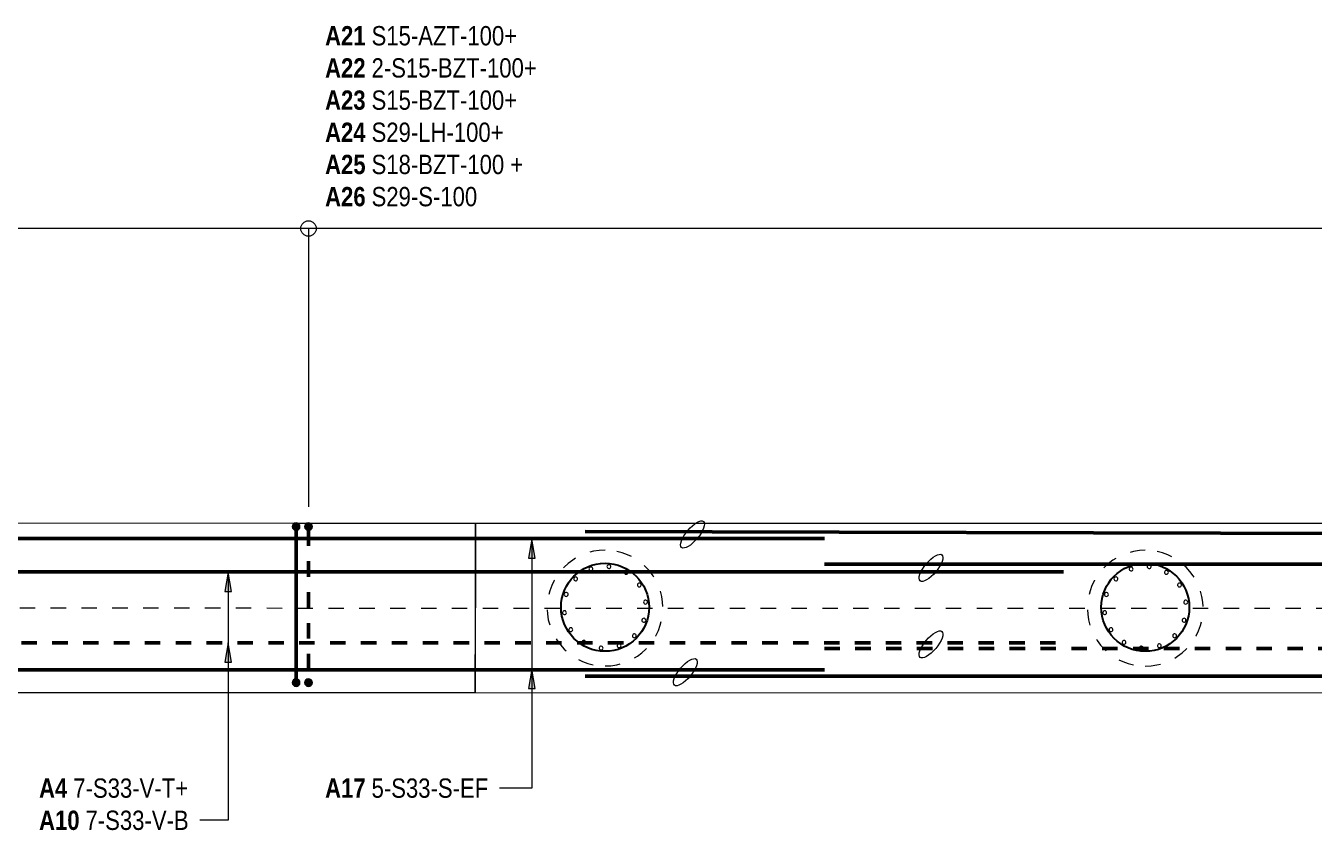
# Model space of a CAD drawing. Header units: metres. Extents: x -1691 to -1596, y 2 to 594.
# Drawn here: x -1668.83 to -1660.48, y 587.73 to 592.93 of the extents above; entities that cross this region are included whole.
import ezdxf

# ---------------------------------------------------------------- set-up
doc = ezdxf.new("R2010")
doc.units = ezdxf.units.M
doc.linetypes.add('JacobsDash', pattern=[0.0045, 0.003, -0.0015])
doc.linetypes.add('JacobsGridLine', pattern=[0.0145, 0.01, -0.001, 0.0025, -0.001])
for name, color, linetype, lineweight in [('BRIDGE-ABUTMENT-CONC', 7, 'Continuous', 50), ('D-BDGE', 7, 'Continuous', 13), ('D-BDGE-FNDN-LINES-18-HID', 7, 'JacobsDash', 18), ('D-BDGE-LINE', 7, 'Continuous', 9), ('D-ENHA-GEN-LINE', 7, 'Continuous', 9), ('D-ENHA-GEN-LINE-GRIDS', 7, 'Continuous', 9), ('D-ENHA-TEXT', 7, 'Continuous', 9)]:
    doc.layers.add(name, color=color, linetype=linetype, lineweight=lineweight)
doc.styles.add('Arial Narrow', font='ARIALN.TTF', dxfattribs={"height": 0.125})
doc.styles.add('Arial Narrow_B', font='ARIALNB.TTF', dxfattribs={"height": 0.125})

# ---------------------------------------------------------------- blocks, each defined once
blk = doc.blocks.new('01_SFO_FRP_Pile_CastInPlace_CS - CAST-IN-PLACE PILE - 0750-V1-DRG-1076- ABUTMENT B REINFORCEMENT PLAN')
at = {"layer": 'D-BDGE-FNDN-LINES-18-HID', "color": 252, "true_color": 0x888888}
for start, end in [(90, 270), (270, 90)]:
    blk.add_arc((0, 0), 0.375, start, end, dxfattribs=at)
blk = doc.blocks.new('CS_DET_Reinf_Bar Marking - Scale 10-6090033-DRG-1076- ABUTMENT B REINFORCEMENT PLAN')
at = {"layer": 'D-BDGE-LINE'}
for start, end in [(0, 180), (180, 0)]:
    blk.add_arc((0, 0), 0.0125, start, end, dxfattribs=at)
blk = doc.blocks.new('CS_DET_Rebar Combined - Multiple Bar-5956641-DRG-1076- ABUTMENT B REINFORCEMENT PLAN')
at = {"layer": 'D-BDGE-LINE'}
for points in [[(-0.025, 0), (-0.0241, -0.0065), (-0.0217, -0.0125), (-0.0177, -0.0177), (-0.0125, -0.0217), (-0.0065, -0.0241), (0, -0.025), (0.0065, -0.0241), (0.0125, -0.0217), (0.0177, -0.0177), (0.0217, -0.0125), (0.0241, -0.0065), (0.025, 0), (0.0241, 0.0065), (0.0217, 0.0125), (0.0177, 0.0177), (0.0125, 0.0217), (0.0065, 0.0241), (0, 0.025), (-0.0065, 0.0241), (-0.0125, 0.0217), (-0.0177, 0.0177), (-0.0217, 0.0125), (-0.0241, 0.0065)], [(0.985, 0), (0.9859, -0.0065), (0.9883, -0.0125), (0.9923, -0.0177), (0.9975, -0.0217), (1.0035, -0.0241), (1.01, -0.025), (1.0165, -0.0241), (1.0225, -0.0217), (1.0277, -0.0177), (1.0317, -0.0125), (1.0341, -0.0065), (1.035, 0), (1.0341, 0.0065), (1.0317, 0.0125), (1.0277, 0.0177), (1.0225, 0.0217), (1.0165, 0.0241), (1.01, 0.025), (1.0035, 0.0241), (0.9975, 0.0217), (0.9923, 0.0177), (0.9883, 0.0125), (0.9859, 0.0065)]]:
    blk.add_hatch(color=256, dxfattribs=at).paths.add_polyline_path(points)
at = {"layer": 'D-BDGE-LINE', "lineweight": 50}
blk.add_line((0.025, 0), (0.985, 0), dxfattribs=at)
at = {"layer": 'D-BDGE-LINE'}
for centre, start, end in [((0, 0), 360, 180), ((0, 0), 180, 360), ((1.01, 0), 360, 180), ((1.01, 0), 180, 360)]:
    blk.add_arc(centre, 0.025, start, end, dxfattribs=at)
blk = doc.blocks.new('CS_DET_Rebar Combined - Multiple Bar-5956686-DRG-1076- ABUTMENT B REINFORCEMENT PLAN')
at = {"layer": 'D-BDGE-LINE'}
for points in [[(-0.025, 0), (-0.0241, -0.0065), (-0.0217, -0.0125), (-0.0177, -0.0177), (-0.0125, -0.0217), (-0.0065, -0.0241), (0, -0.025), (0.0065, -0.0241), (0.0125, -0.0217), (0.0177, -0.0177), (0.0217, -0.0125), (0.0241, -0.0065), (0.025, 0), (0.0241, 0.0065), (0.0217, 0.0125), (0.0177, 0.0177), (0.0125, 0.0217), (0.0065, 0.0241), (0, 0.025), (-0.0065, 0.0241), (-0.0125, 0.0217), (-0.0177, 0.0177), (-0.0217, 0.0125), (-0.0241, 0.0065)], [(0.985, 0), (0.9859, -0.0065), (0.9883, -0.0125), (0.9923, -0.0177), (0.9975, -0.0217), (1.0035, -0.0241), (1.01, -0.025), (1.0165, -0.0241), (1.0225, -0.0217), (1.0277, -0.0177), (1.0317, -0.0125), (1.0341, -0.0065), (1.035, 0), (1.0341, 0.0065), (1.0317, 0.0125), (1.0277, 0.0177), (1.0225, 0.0217), (1.0165, 0.0241), (1.01, 0.025), (1.0035, 0.0241), (0.9975, 0.0217), (0.9923, 0.0177), (0.9883, 0.0125), (0.9859, 0.0065)]]:
    blk.add_hatch(color=256, dxfattribs=at).paths.add_polyline_path(points)
at = {"layer": 'D-BDGE-LINE', "linetype": 'JacobsDash', "lineweight": 50}
blk.add_line((0.985, 0), (0.025, 0), dxfattribs=at)
at = {"layer": 'D-BDGE-LINE'}
for centre, start, end in [((0, 0), 360, 180), ((0, 0), 180, 360), ((1.01, 0), 360, 180), ((1.01, 0), 180, 360)]:
    blk.add_arc(centre, 0.025, start, end, dxfattribs=at)
blk = doc.blocks.new('T2DExtentArrowReinf_v1 - Extent-6552428-DRG-1076- ABUTMENT B REINFORCEMENT PLAN')
at = {"layer": 'D-BDGE-LINE'}
for p, q in [((9.031, 0), (9.031, 1.8026)), ((0, -0.01), (0, 0.0818)), ((0.125, 0), (12.3663, 0)), ((12.4913, 0.0763), (12.4913, 0))]:
    blk.add_line(p, q, dxfattribs=at)
blk = doc.blocks.new('CS_DET_Rebar Combined - Multiple Bar-6438817-DRG-1076- ABUTMENT B REINFORCEMENT PLAN')
at = {"layer": 'D-BDGE-LINE'}
blk.add_hatch(color=256, dxfattribs=at).paths.add_polyline_path([(0, 0.025), (-0.0065, 0.0241), (-0.0125, 0.0217), (-0.0177, 0.0177), (-0.0217, 0.0125), (-0.0241, 0.0065), (-0.025, 0), (-0.0241, -0.0065), (-0.0217, -0.0125), (-0.0177, -0.0177), (-0.0125, -0.0217), (-0.0065, -0.0241), (0, -0.025), (0.0065, -0.0241), (0.0125, -0.0217), (0.0177, -0.0177), (0.0217, -0.0125), (0.0241, -0.0065), (0.025, 0), (0.0241, 0.0065), (0.0217, 0.0125), (0.0177, 0.0177), (0.0125, 0.0217), (0.0065, 0.0241)])
at = {"layer": 'D-BDGE-LINE', "linetype": 'JacobsDash', "lineweight": 50}
blk.add_line((5.6378, 0), (0.025, 0), dxfattribs=at)
at = {"layer": 'D-BDGE-LINE'}
for start, end in [(360, 180), (180, 360)]:
    blk.add_arc((0, 0), 0.025, start, end, dxfattribs=at)

msp = doc.modelspace()

# ---------------------------------------------------------------- hatches: boundary and pattern name
at = {"layer": 'D-ENHA-TEXT'}
for points in [[(-1665.5534, 589.6109), (-1665.5754, 589.4859), (-1665.5313, 589.4859)], [(-1667.5201, 589.3969), (-1667.5421, 589.2719), (-1667.498, 589.2719)], [(-1667.5201, 588.9382), (-1667.5421, 588.8132), (-1667.498, 588.8132)], [(-1665.5534, 588.7672), (-1665.5754, 588.6422), (-1665.5313, 588.6422)]]:
    msp.add_hatch(color=256, dxfattribs=at).paths.add_polyline_path(points)

# ---------------------------------------------------------------- linework, layer by layer
at = {"layer": 'BRIDGE-ABUTMENT-CONC', "lineweight": 13}
for p, q in [((-1676.3728, 589.7161), (-1667.0896, 589.7141)), ((-1667.0702, 589.7141), (-1667.0096, 589.7141)), ((-1666.9902, 589.7141), (-1665.9188, 589.7139)), ((-1665.9188, 589.7139), (-1665.919, 588.6139)), ((-1665.9189, 589.1139), (-1665.9188, 589.7139)), ((-1665.9188, 589.7139), (-1665.9178, 589.7139)), ((-1665.9178, 589.7139), (-1655.5655, 589.7117)), ((-1665.919, 588.6139), (-1665.9189, 589.1139)), ((-1665.919, 588.6139), (-1676.374, 588.6161)), ((-1655.5658, 588.6117), (-1665.919, 588.6139))]:
    msp.add_line(p, q, dxfattribs=at)
at = {"layer": 'D-BDGE', "lineweight": 50}
for p, q in [((-1671.619, 589.6147), (-1663.6577, 589.6147)), ((-1654.0497, 589.6313), (-1665.2077, 589.6585)), ((-1663.6577, 589.4481), (-1654.1147, 589.4481)), ((-1673.169, 589.3981), (-1662.1077, 589.3981)), ((-1671.619, 588.7647), (-1663.6577, 588.7647)), ((-1665.2077, 588.7226), (-1654.0499, 588.7226))]:
    msp.add_line(p, q, dxfattribs=at)
at = {"layer": 'D-BDGE', "linetype": 'JacobsDash', "lineweight": 50}
msp.add_line((-1670.4599, 588.9376), (-1662.1077, 588.9376), dxfattribs=at)
at = {"layer": 'D-BDGE', "color": 8, "lineweight": 25, "true_color": 0x808080}
for centre in [(-1665.0787, 589.1686), (-1661.5787, 589.1686)]:
    msp.add_circle(centre, 0.285, dxfattribs=at)
at = {"layer": 'D-BDGE', "lineweight": 9}
for centre in [(-1664.5117, 589.6404), (-1662.967, 589.4239), (-1662.967, 588.9283), (-1664.5585, 588.7483)]:
    msp.add_ellipse(centre, major_axis=(0.0707, 0.0843), ratio=0.363636, dxfattribs=at)
at = {"layer": 'D-ENHA-GEN-LINE'}
msp.add_circle((-1666.9999, 591.6215), 0.05, dxfattribs=at)
at = {"layer": 'D-ENHA-GEN-LINE-GRIDS', "linetype": 'JacobsGridLine', "lineweight": 18}
msp.add_line((-1690.6708, 589.1691), (-1653.4199, 589.1612), dxfattribs=at)
at = {"layer": 'D-ENHA-TEXT'}
for p, q in [((-1665.5534, 589.6109), (-1665.5754, 589.4859)), ((-1665.5313, 589.4859), (-1665.5534, 589.6109)), ((-1665.5534, 589.6109), (-1665.5534, 587.9979)), ((-1665.5754, 589.4859), (-1665.5313, 589.4859)), ((-1667.5201, 589.3969), (-1667.5421, 589.2719)), ((-1667.498, 589.2719), (-1667.5201, 589.3969)), ((-1667.5201, 589.3969), (-1667.5201, 587.7895)), ((-1667.5421, 589.2719), (-1667.498, 589.2719)), ((-1667.5201, 588.9382), (-1667.5421, 588.8132)), ((-1667.498, 588.8132), (-1667.5201, 588.9382)), ((-1667.5201, 588.9382), (-1667.5201, 587.7895)), ((-1667.5421, 588.8132), (-1667.498, 588.8132)), ((-1665.5534, 588.7672), (-1665.5754, 588.6422)), ((-1665.5313, 588.6422), (-1665.5534, 588.7672)), ((-1665.5534, 588.7672), (-1665.5534, 587.9979)), ((-1665.5754, 588.6422), (-1665.5313, 588.6422)), ((-1665.7589, 587.9979), (-1665.7624, 587.9979)), ((-1665.5534, 587.9979), (-1665.7589, 587.9979)), ((-1665.5534, 587.9979), (-1665.7589, 587.9979)), ((-1667.7015, 587.7895), (-1667.7047, 587.7895)), ((-1667.5201, 587.7895), (-1667.7015, 587.7895)), ((-1667.5201, 587.7895), (-1667.7015, 587.7895))]:
    msp.add_line(p, q, dxfattribs=at)

# ---------------------------------------------------------------- block references
at = {"layer": 'D-BDGE-FNDN-LINES-18-HID', "color": 252, "true_color": 0x888888}
for p, rotation in [((-1665.0787, 589.1637), 179.9999530502117), ((-1661.5786, 589.1629), 179.9878831926534)]:
    msp.add_blockref('01_SFO_FRP_Pile_CastInPlace_CS - CAST-IN-PLACE PILE - 0750-V1-DRG-1076- ABUTMENT B REINFORCEMENT PLAN', p, dxfattribs=dict(at, rotation=rotation))
at = {"layer": 'D-BDGE-LINE'}
for name, p, rotation in [('T2DExtentArrowReinf_v1 - Extent-6552428-DRG-1076- ABUTMENT B REINFORCEMENT PLAN', (-1657.969, 591.6215), 180), ('CS_DET_Rebar Combined - Multiple Bar-5956641-DRG-1076- ABUTMENT B REINFORCEMENT PLAN', (-1667.0799, 588.6813), 90.00000000000203), ('CS_DET_Rebar Combined - Multiple Bar-5956686-DRG-1076- ABUTMENT B REINFORCEMENT PLAN', (-1666.9999, 588.6813), 90.00000000000203), ('CS_DET_Reinf_Bar Marking - Scale 10-6090033-DRG-1076- ABUTMENT B REINFORCEMENT PLAN', (-1665.1704, 589.4169), 174.5189941014782), ('CS_DET_Reinf_Bar Marking - Scale 10-6090033-DRG-1076- ABUTMENT B REINFORCEMENT PLAN', (-1665.0535, 589.432), 174.5189941014782), ('CS_DET_Reinf_Bar Marking - Scale 10-6090033-DRG-1076- ABUTMENT B REINFORCEMENT PLAN', (-1661.6704, 589.4169), 174.5189941014782), ('CS_DET_Reinf_Bar Marking - Scale 10-6090033-DRG-1076- ABUTMENT B REINFORCEMENT PLAN', (-1661.5535, 589.432), 174.5189941014782), ('CS_DET_Reinf_Bar Marking - Scale 10-6090033-DRG-1076- ABUTMENT B REINFORCEMENT PLAN', (-1665.2692, 589.3525), 174.5189941014782), ('CS_DET_Reinf_Bar Marking - Scale 10-6090033-DRG-1076- ABUTMENT B REINFORCEMENT PLAN', (-1664.9416, 589.3949), 174.5189941014782), ('CS_DET_Reinf_Bar Marking - Scale 10-6090033-DRG-1076- ABUTMENT B REINFORCEMENT PLAN', (-1661.7692, 589.3525), 174.5189941014782), ('CS_DET_Reinf_Bar Marking - Scale 10-6090033-DRG-1076- ABUTMENT B REINFORCEMENT PLAN', (-1661.4416, 589.3949), 174.5189941014782), ('CS_DET_Reinf_Bar Marking - Scale 10-6090033-DRG-1076- ABUTMENT B REINFORCEMENT PLAN', (-1665.3302, 589.2517), 174.5189941014782), ('CS_DET_Reinf_Bar Marking - Scale 10-6090033-DRG-1076- ABUTMENT B REINFORCEMENT PLAN', (-1664.8569, 589.3129), 174.5189941014782), ('CS_DET_Reinf_Bar Marking - Scale 10-6090033-DRG-1076- ABUTMENT B REINFORCEMENT PLAN', (-1661.8302, 589.2517), 174.5189941014782), ('CS_DET_Reinf_Bar Marking - Scale 10-6090033-DRG-1076- ABUTMENT B REINFORCEMENT PLAN', (-1661.3569, 589.3129), 174.5189941014782), ('CS_DET_Reinf_Bar Marking - Scale 10-6090033-DRG-1076- ABUTMENT B REINFORCEMENT PLAN', (-1664.8161, 589.2023), 174.5189941014782), ('CS_DET_Reinf_Bar Marking - Scale 10-6090033-DRG-1076- ABUTMENT B REINFORCEMENT PLAN', (-1661.3161, 589.2023), 174.5189941014782), ('CS_DET_Reinf_Bar Marking - Scale 10-6090033-DRG-1076- ABUTMENT B REINFORCEMENT PLAN', (-1665.3415, 589.1343), 174.5189941014782), ('CS_DET_Reinf_Bar Marking - Scale 10-6090033-DRG-1076- ABUTMENT B REINFORCEMENT PLAN', (-1664.8274, 589.085), 174.5189941014782), ('CS_DET_Reinf_Bar Marking - Scale 10-6090033-DRG-1076- ABUTMENT B REINFORCEMENT PLAN', (-1661.8415, 589.1343), 174.5189941014782), ('CS_DET_Reinf_Bar Marking - Scale 10-6090033-DRG-1076- ABUTMENT B REINFORCEMENT PLAN', (-1661.3274, 589.085), 174.5189941014782), ('CS_DET_Reinf_Bar Marking - Scale 10-6090033-DRG-1076- ABUTMENT B REINFORCEMENT PLAN', (-1665.3007, 589.0237), 174.5189941014782), ('CS_DET_Reinf_Bar Marking - Scale 10-6090033-DRG-1076- ABUTMENT B REINFORCEMENT PLAN', (-1664.8884, 588.9841), 174.5189941014782), ('CS_DET_Reinf_Bar Marking - Scale 10-6090033-DRG-1076- ABUTMENT B REINFORCEMENT PLAN', (-1661.8007, 589.0237), 174.5189941014782), ('CS_DET_Reinf_Bar Marking - Scale 10-6090033-DRG-1076- ABUTMENT B REINFORCEMENT PLAN', (-1661.3884, 588.9841), 174.5189941014782), ('CS_DET_Reinf_Bar Marking - Scale 10-6090033-DRG-1076- ABUTMENT B REINFORCEMENT PLAN', (-1665.216, 588.9417), 174.5189941014782), ('CS_DET_Reinf_Bar Marking - Scale 10-6090033-DRG-1076- ABUTMENT B REINFORCEMENT PLAN', (-1665.1041, 588.9047), 174.5189941014782), ('CS_DET_Reinf_Bar Marking - Scale 10-6090033-DRG-1076- ABUTMENT B REINFORCEMENT PLAN', (-1664.9872, 588.9198), 174.5189941014782), ('CS_DET_Rebar Combined - Multiple Bar-6438817-DRG-1076- ABUTMENT B REINFORCEMENT PLAN', (-1658.0199, 588.9026), 180), ('CS_DET_Reinf_Bar Marking - Scale 10-6090033-DRG-1076- ABUTMENT B REINFORCEMENT PLAN', (-1661.716, 588.9417), 174.5189941014782), ('CS_DET_Reinf_Bar Marking - Scale 10-6090033-DRG-1076- ABUTMENT B REINFORCEMENT PLAN', (-1661.6041, 588.9047), 174.5189941014782), ('CS_DET_Reinf_Bar Marking - Scale 10-6090033-DRG-1076- ABUTMENT B REINFORCEMENT PLAN', (-1661.4872, 588.9198), 174.5189941014782)]:
    msp.add_blockref(name, p, dxfattribs=dict(at, rotation=rotation))

# ---------------------------------------------------------------- texts
at = {"layer": 'D-ENHA-TEXT', "char_height": 0.125, "attachment_point": 1, "style": 'Arial Narrow_B', "bg_fill": 3, "box_fill_scale": 1, "bg_fill_color": 256, "bg_fill_true_color": 13158600, "bg_fill_transparency": 0}
for s, insert in [('A21', (-1666.8924, 592.9321)), ('A22', (-1666.8924, 592.7238)), ('A23', (-1666.8924, 592.5154)), ('A24', (-1666.8924, 592.3071)), ('A25', (-1666.8924, 592.0987)), ('A26', (-1666.8924, 591.8903))]:
    msp.add_mtext(s, dxfattribs=dict(at, insert=insert))
at = {"layer": 'D-ENHA-TEXT', "char_height": 0.125, "attachment_point": 1, "style": 'Arial Narrow_B', "bg_fill": 3, "box_fill_scale": 1, "bg_fill_color": 256, "bg_fill_transparency": 0}
for s, insert in [('A4', (-1668.7455, 588.0604)), ('A17', (-1666.8924, 588.0604)), ('A10 ', (-1668.7455, 587.852))]:
    msp.add_mtext(s, dxfattribs=dict(at, insert=insert))

# ---------------------------------------------------------------- next in the draw order: texts
at = {"layer": 'D-ENHA-TEXT', "char_height": 0.125, "attachment_point": 1, "style": 'Arial Narrow', "bg_fill": 3, "box_fill_scale": 1, "bg_fill_color": 256, "bg_fill_true_color": 13158600, "bg_fill_transparency": 0}
for s, insert in [(' S15-AZT-100+', (-1666.6311, 592.9321)), (' 2-S15-BZT-100+', (-1666.6311, 592.7238)), (' S15-BZT-100+', (-1666.6311, 592.5154)), (' S29-LH-100+', (-1666.6311, 592.3071)), (' S18-BZT-100 + ', (-1666.6311, 592.0987)), (' S29-S-100', (-1666.6311, 591.8903))]:
    msp.add_mtext(s, dxfattribs=dict(at, insert=insert))
at = {"layer": 'D-ENHA-TEXT', "char_height": 0.125, "attachment_point": 1, "style": 'Arial Narrow', "bg_fill": 3, "box_fill_scale": 1, "bg_fill_color": 256, "bg_fill_transparency": 0}
for s, insert in [(' 7-S33-V-T+', (-1668.5635, 588.0604)), (' 5-S33-S-EF', (-1666.6311, 588.0604)), ('7-S33-V-B', (-1668.4445, 587.852))]:
    msp.add_mtext(s, dxfattribs=dict(at, insert=insert))

doc.saveas('drawing.dxf')
